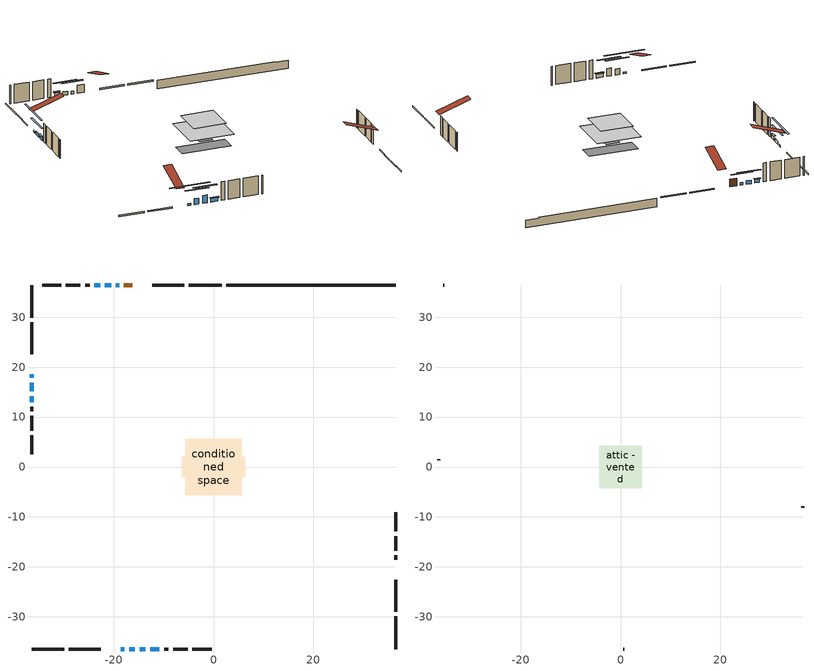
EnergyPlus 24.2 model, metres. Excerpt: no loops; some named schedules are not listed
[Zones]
conditioned space
 floor outside (Floor1 construction): -1.73,-1.73 -1.73,1.73 1.73,1.73 1.73,-1.73 z0.32
 floor adiabatic (AdiabaticFloorConstruction): -5.69,-5.69 -5.69,5.69 5.69,5.69 5.69,-5.69 z2.76
 floor foundation (Slab1 construction): -6.37,-2.1 -6.37,2.1 6.37,2.1 6.37,-2.1 z-1.88
 wall outside (RimJoist1 construction): 1.63,36.46 -4.96,36.46 / -36.46,-36.46 -29.87,-36.46 / -36.46,36.46 -36.46,29.87 / 36.46,-36.46 36.46,-29.87 z0.32:0.62
 wall outside (RimJoist2 construction): -5.89,36.46 -12.24,36.46 / -28.94,-36.46 -22.59,-36.46 / -36.46,28.94 -36.46,22.59 / 36.46,-28.94 36.46,-22.59 z0.32:0.62
 wall outside (AdiabaticWallConstruction 1): -16.26,36.46 -17.99,36.46 z0.32:2.35
 wall outside (AdiabaticWallConstruction): -18.92,36.46 -19.59,36.46 z0.32:0.99; -18.57,-36.46 -17.83,-36.46 / -36.46,18.57 -36.46,17.83 z0.32:0.78; -16.9,-36.46 -15.73,-36.46 z0.32:1.85; -14.8,-36.46 -13.62,-36.46 z0.32:2.32; -36.46,16.9 -36.46,15.14 z0.32:1.2; -20.51,36.46 -21.74,36.46 / -22.67,36.46 -23.91,36.46 z0.32:1.24; -12.69,-36.46 -10.84,-36.46 / -36.46,14.21 -36.46,12.97 z0.32:1.26
 wall outside (Wall1 construction): -24.83,36.46 -25.71,36.46 / -9.91,-36.46 -9.03,-36.46 / -36.46,12.04 -36.46,11.16 / 36.46,-18.57 36.46,-17.69 z0.32:5.2
 wall outside (Wall2 construction): -26.64,36.46 -29.58,36.46 / -8.1,-36.46 -5.16,-36.46 / -36.46,10.23 -36.46,7.29 / 36.46,-16.76 36.46,-13.82 z0.32:5.2
 wall outside (Wall3 construction): -30.51,36.46 -34.35,36.46 / -4.23,-36.46 -0.4,-36.46 / -36.46,6.36 -36.46,2.52 / 36.46,-12.89 36.46,-9.06 z0.32:5.2
 wall foundation (FoundationWall1 construction): 2.55,36.46,-1.88 2.55,36.46,0.32 33.07,36.46,0.32 33.07,36.46,0.12 36.46,36.46,0.12 36.46,36.46,-1.88
 window (WindowConstruction): -18.92,36.46 -19.58,36.46 z0.32:0.99
 window (WindowConstruction 8): -18.57,-36.46 -17.83,-36.46 z0.32:0.78
 window (WindowConstruction 9): -36.46,18.57 -36.46,17.83 z0.32:0.78
 window (WindowConstruction 1): -16.9,-36.46 -15.73,-36.46 z0.32:1.85
 window (WindowConstruction 2): -14.8,-36.46 -13.62,-36.46 z0.32:2.32
 window (WindowConstruction 3): -36.46,16.9 -36.46,15.14 z0.32:1.2
 window (WindowConstruction 4): -20.51,36.46 -21.74,36.46 z0.32:1.24
 window (WindowConstruction 5): -22.67,36.46 -23.9,36.46 z0.32:1.24
 window (WindowConstruction 6): -12.69,-36.46 -10.84,-36.46 z0.32:1.26
 window (WindowConstruction 7): -36.46,14.21 -36.46,12.97 z0.32:1.26
 door (Door): -16.26,36.46 -17.99,36.46 z0.32:2.35
 ceiling adiabatic (AdiabaticFloorConstruction): 5.69,-5.69 5.69,5.69 -5.69,5.69 -5.69,-5.69 z2.76
attic - vented
 floor to conditioned space (Floor2 construction Reversed): -4.21,-4.21 -4.21,4.21 4.21,4.21 4.21,-4.21 z5.2
 wall outside (Wall4 construction): -35.28,36.46 -35.53,36.46 / 0.53,-36.46 0.78,-36.46 / -36.46,1.6 -36.46,1.35 / 36.46,-8.13 36.46,-7.88 z0.32:5.2
 roof outside (Roof1 construction): -15.33,36.46,5.2 -15.33,28.26,7.93 -13.17,28.26,7.93 -13.17,36.46,5.2; -19.5,-36.46,5.2 -19.5,-28.26,7.93 -21.66,-28.26,7.93 -21.66,-36.46,5.2; -36.46,19.5,5.2 -28.26,19.5,7.93 -28.26,21.66,7.93 -36.46,21.66,5.2; 36.46,-19.5,5.2 28.26,-19.5,7.93 28.26,-21.66,7.93 36.46,-21.66,5.2
shading: -22.06,36.46 -16.44,36.46 -16.44,36.87 -22.06,36.87 z3.47; -12.95,-36.46 -23.45,-36.46 -23.45,-36.87 -12.95,-36.87 z5.66; -36.46,12.95 -36.46,23.45 -36.87,23.45 -36.87,12.95 z5.66; -13.25,-36.46 -19.38,-36.46 -19.38,-36.87 -13.25,-36.87 z4.33; -11.14,-36.46 -17.28,-36.46 -17.28,-36.87 -11.14,-36.87 z4.8; -36.46,12.66 -36.46,19.38 -36.87,19.38 -36.87,12.66 z3.68; -24.22,36.46 -18.03,36.46 -18.03,36.87 -24.22,36.87 z3.72; -24.11,36.46 -22.47,36.46 -22.47,36.87 -24.11,36.87 z1.44; -10.64,-36.46 -12.89,-36.46 -12.89,-36.87 -10.64,-36.87 z1.46; -36.46,12.77 -36.46,14.41 -36.87,14.41 -36.87,12.77 z1.46
[Building]
Building 1: Terrain=Suburbs
[Site:Location]
Toronto City Centre_ON: Latitude {deg}=43.63; Longitude {deg}=-79.39; Time Zone {hr}=-5; Elevation {m}=77; Keep Site Location Information=Yes
[Site:GroundTemperature:Shallow]
5.01852, 3.26908, 3.12898, 3.95918, 7.29196, 10.6092, 13.4851, 15.3069, 15.4617, 13.9799, 11.1774, 7.9619
[Site:WaterMainsTemperature]
Calculation Method=Schedule; Temperature Schedule=mains temperature schedule
[Material] Roughness=Rough; Thermal Absorptance=0.9
Name | Thickness {m} | Conductivity {W/m-K} | Density {kg/m3} | Specific Heat {J/kg-K} | Solar Absorptance | Visible Absorptance
asphalt or fiberglass shingles | 0.00635 | 0.162714 | 1121.4 | 1465.45 | 0.4 | 0.4
ceiling stud and cavity | 0.1397 | 0.0798965 | 65.682 | 1177.47 | 0.7 | 0.7
concrete 4.0 in. | 0.1016 | 1.803125 | 2242.8 | 837.4 | 0.7 | 0.7
concrete 8.0 in. | 0.2032 | 1.803125 | 2242.8 | 837.4 | 0.7 | 0.7
door material | 0.04445 | 0.053851 | 512.64 | 1214.23 | 0.7 | 0.7
exterior vertical ins | 0.0298413 | 0.029427 | 32.04 | 1214.23 | 0.7 | 0.7
floor covering | 0.0127 | 0.0433444 | 54.468 | 1339.84 | 0.6 | 0.6
floor rigid ins | 0.051816 | 0.029427 | 32.04 | 1214.23 | 0.7 | 0.7
floor rigid ins 1; wall rigid ins | 0.512978 | 0.029427 | 32.04 | 1214.23 | 0.7 | 0.7
floor stud and cavity | 0.1397 | 0.353874 | 92.3553 | 1139.71 | 0.7 | 0.7
floor stud and cavity 1 | 0.1397 | 1.75129 | 37.0049 | 1207.88 | 0.7 | 0.7
furniture material conditioned space 1 | 0.1524 | 0.115458 | 640.8 | 1214.23 | 0.6 | 0.6
gypsum board | 0.0127 | 0.160291 | 801 | 837.4 | 0.6 | 0.6
gypsum board 1 | 0.0127 | 0.160291 | 801 | 837.4 | 0.7 | 0.7
osb sheathing 0.5 in. | 0.0127 | 0.115458 | 512.64 | 1214.23 | 0.7 | 0.7
osb sheathing 0.75 in. | 0.01905 | 0.115458 | 512.64 | 1214.23 | 0.7 | 0.7
osb sheathing 2.0 in. | 0.0508 | 0.115458 | 512.64 | 1214.23 | 0.7 | 0.7
rim joist stud and cavity | 0.0508 | 0.0451784 | 125.044 | 1163.47 | 0.6 | 0.6
rim joist stud and cavity 1 | 0.0508 | 0.0278857 | 125.044 | 1163.47 | 0.6 | 0.6
wall stud and cavity | 0.1397 | 0.0823012 | 139.0536 | 1170.24 | 0.7 | 0.7
wall stud and cavity 1 | 0.1397 | 0.0777065 | 139.0536 | 1170.24 | 0.7 | 0.7
wall stud and cavity 2 | 0.1397 | 0.0772525 | 139.0536 | 1170.24 | 0.7 | 0.7
wall stud and cavity 3 | 0.0889 | 6.9971 | 50.32683 | 1063.81 | 0.6 | 0.6
wall stud and cavity 4 | 0.0889 | 0.380278 | 52.3479 | 1209.89 | 0.7 | 0.7
wall stud and cavity 5 | 0.0889 | 0.391764 | 83.0341 | 1211.67 | 0.7 | 0.7
wood siding | 0.0254 | 0.102417 | 544.68 | 1172.36 | 0.4 | 0.4
wood siding 1 | 0.00254 | 0.102417 | 544.68 | 1172.36 | 0.4 | 0.4
wood siding 2; wood siding 3; wood siding 4 | 0.0254 | 0.102417 | 544.68 | 1172.36 | 0.7 | 0.7
[WindowMaterial:SimpleGlazingSystem]
Name | U-Factor {W/m2-K} | Solar Heat Gain Coefficient
WindowMaterial | 2.989467 | 0.59
WindowMaterial 1 | 2.912814 | 0.67
WindowMaterial 2 | 3.0048 | 0.56
WindowMaterial 3 | 2.95483 | 0.63
WindowMaterial 4 | 2.93496 | 0.65
WindowMaterial 5 | 2.91963 | 0.67
WindowMaterial 6 | 2.93325 | 0.65
WindowMaterial 7 | 4.58044 | 0.63
WindowMaterial 8 | 2.742474 | 0.56
[Construction]
AdiabaticFloorConstruction: floor stud and cavity 1, floor rigid ins 1, osb sheathing 0.75 in., floor covering
AdiabaticWallConstruction: wood siding 3, wall rigid ins, wall stud and cavity 4, gypsum board
AdiabaticWallConstruction 1: wood siding 4, wall rigid ins, wall stud and cavity 4, gypsum board
Door: door material
Floor1 construction: floor stud and cavity, floor rigid ins, osb sheathing 0.75 in., floor covering
Floor2 construction Reversed: gypsum board, ceiling stud and cavity
FoundationWall1 construction: concrete 8.0 in., gypsum board 1
furniture construction conditioned space 1: furniture material conditioned space 1
PartitionWallConstruction: gypsum board, wall stud and cavity 5, gypsum board
RimJoist1 construction: wood siding 2, osb sheathing 2.0 in., rim joist stud and cavity
RimJoist2 construction: wood siding 2, osb sheathing 2.0 in., rim joist stud and cavity 1
Roof1 construction: asphalt or fiberglass shingles
Slab1 construction: concrete 4.0 in.
Wall1 construction: wood siding, osb sheathing 0.5 in., wall stud and cavity, gypsum board
Wall2 construction: wood siding, osb sheathing 0.5 in., wall stud and cavity 1, gypsum board
Wall3 construction: wood siding, osb sheathing 0.5 in., wall stud and cavity 2, gypsum board
Wall4 construction: wood siding 1, wall stud and cavity 3
WindowConstruction: WindowMaterial
WindowConstruction 1: WindowMaterial 1
WindowConstruction 2: WindowMaterial 2
WindowConstruction 3: WindowMaterial 3
WindowConstruction 4; WindowConstruction 5: WindowMaterial 4
WindowConstruction 6: WindowMaterial 5
WindowConstruction 7: WindowMaterial 6
WindowConstruction 8: WindowMaterial 7
WindowConstruction 9: WindowMaterial 8
[Zone] Multiplier=1; Part of Total Floor Area=Yes
Name | Volume {m3}
attic - vented | 31.3978
conditioned space | 449.2
[Space]
Name | Zone | Volume {m3}
attic - vented 1 | attic - vented | 31.3978
conditioned space 1 | conditioned space | 449.2
[ZoneInfiltration:EffectiveLeakageArea]
infil attic - vented 1: Zone or Space=attic - vented 1; Schedule=Always On Discrete; Effective Air Leakage Area {cm2}=2981.05; Stack Coefficient=0.000529092; Wind Coefficient=1.55412e-05
[ZoneMixing]
whole house fan mix: Zone or Space=attic - vented; Schedule=Always On Continuous; Design Flow Rate Calculation Method=Flow/Zone; Design Flow Rate {m3/s}=0; Source Zone or Space=conditioned space
[SurfaceProperty:ExposedFoundationPerimeter]
Slab1: Exposed Perimeter Calculation Method=TotalExposedPerimeter; Total Exposed Perimeter {m}=33.901
[InternalMass] Zone or ZoneList=conditioned space; Space or SpaceList=conditioned space 1
Name | Construction | Surface Area {m2}
furniture mass conditioned space 1 | furniture construction conditioned space 1 | 78.08
partition wall mass | PartitionWallConstruction | 195.2
[Lights]
interior lighting: Zone or ZoneList or Space or SpaceList=conditioned space 1; Schedule=interior lighting schedule; Design Level Calculation Method=LightingLevel; Lighting Level {W}=343.2; Return Air Fraction=0; Fraction Radiant=0.6; Fraction Visible=0.2; Fraction Replaceable=1
[People]
occupants: Zone or ZoneList or Space or SpaceList=conditioned space 1; Number of People Schedule=occupants schedule; Number of People Calculation Method=People; Number of People=3; Fraction Radiant=0.314171; Sensible Heat Fraction=0.56303; Activity Level Schedule=occupants activity schedule; Carbon Dioxide Generation Rate {m3/s-W}=0; Enable ASHRAE 55 Comfort Warnings=No; Mean Radiant Temperature Calculation Type=EnclosureAveraged
[ElectricEquipment] Zone or ZoneList or Space or SpaceList=conditioned space 1; Design Level Calculation Method=EquipmentLevel
Name | Schedule | Design Level {W} | Fraction Latent | Fraction Radiant | Fraction Lost
clothes dryer | clothes dryer schedule | 140.772 | 0.015 | 0.081 | 0.85
clothes washer | clothes washer schedule | 32.1985 | 0.03 | 0.162 | 0.7
cooking range | cooking range schedule | 215.147 | 0.08 | 0.432 | 0.2
dishwasher | dishwasher schedule | 66.8632 | 0.3 | 0.18 | 0.4
fridge | fridge schedule | 72.9452 | 0 | 0.6 | 0
mech vent bath fan 0 | mech vent bath fan 0 schedule | 50.2 | 0 | 0 | 1
mech vent bath fan 1 | mech vent bath fan 1 schedule | 50.2 | 0 | 0 | 1
mech vent house fan | mech vent house fan schedule | 0 | 0 | 0 | 1
mech vent house fan cfis | mech vent house fan cfis schedule | 0 | 0 | 0 | 0
mech vent range fan 0 | mech vent range fan 0 schedule | 57 | 0 | 0 | 1
misc plug loads | misc plug loads schedule | 494.7 | 0.045 | 0.513 | 0.1
whole house fan | Always On Discrete | 0 | 0 | 0 | 1
[OtherEquipment] Zone or ZoneList or Space or SpaceList=conditioned space 1; Design Level Calculation Method=EquipmentLevel
Name | Fuel Type | Schedule | Design Level {W} | Fraction Latent | Fraction Radiant | Fraction Lost
clothes dryer 1 | Electricity | clothes dryer schedule | 0 | 0.015 | 0.081 | 0.85
cooking range 1 | Electricity | cooking range schedule | 0 | 0.08 | 0.432 | 0.2
general water use latent | None | general water use schedule | 62.594 | 1 | 0 | 0
general water use sensible | None | general water use schedule | -61.6891 | 0 | 0.6 | 0
mech vent house fan latent load | None | Always On Discrete | 0 | 1 | 0 | 0
mech vent house fan sensible load | None | Always On Discrete | 0 | 0 | 0 | 0
water heater energy adjustment1 | NaturalGas | Always On Discrete | 0.01 | 0 | 0 | 1
[ZoneInfiltration:DesignFlowRate] Zone or ZoneList or Space or SpaceList=conditioned space 1; Schedule=Always On Discrete; Design Flow Rate Calculation Method=Flow/Zone; Design Flow Rate {m3/s}=0
infil flow; natural vent flow; whole house fan flow
[AvailabilityManager:Scheduled]
central ac and furnace airloop Availability Manager: Schedule=Always On Discrete
[Foundation:Kiva]
Foundation Kiva 1: Initial Indoor Air Temperature {C}=18; Wall Height Above Grade {m}=0.319979; Wall Depth Below Slab {m}=0.2032; Custom Block Material Name 1=exterior vertical ins; Custom Block Depth 1 {m}=2.19999; Custom Block X Position 1 {m}=0.2159; Custom Block Z Position 1 {m}=0
[Foundation:Kiva:Settings]
Soil Conductivity {W/m-K}=0.849921; Soil Density {kg/m3}=1842.3; Soil Specific Heat {J/kg-K}=418.7; Ground Solar Absorptivity=0.9; Ground Thermal Absorptivity=0.9; Ground Surface Roughness {m}=0.03; Far-Field Width {m}=40; Deep-Ground Boundary Condition=ZeroFlux; Deep-Ground Depth {m}=40; Minimum Cell Dimension {m}=0.2; Maximum Cell Growth Coefficient=3; Simulation Timestep=Timestep
[Exterior:Lights]
exterior lighting: Schedule=exterior lighting schedule; Design Level {W}=75.6
[EnergyManagementSystem:GlobalVariable]
central_ac_and_furnace_airloop_Fan_RTF
infil_program_Qfan
infil_program_Qinf
natural_vent_program_Qnv
natural_vent_program_Qwhf
[EnergyManagementSystem:Sensor]
Name | Output:Variable or Output:Meter Index Key | Output:Variable or Output:Meter
airflow_gain | infil flow | Infiltration Sensible Heat Gain Energy
airflow_gain_1 | natural vent flow | Infiltration Sensible Heat Gain Energy
airflow_gain_2 | whole house fan flow | Infiltration Sensible Heat Gain Energy
airflow_loss | infil flow | Infiltration Sensible Heat Loss Energy
airflow_loss_1 | natural vent flow | Infiltration Sensible Heat Loss Energy
airflow_loss_2 | whole house fan flow | Infiltration Sensible Heat Loss Energy
clg_load_cond |  | Cooling:EnergyTransfer:Zone:CONDITIONED SPACE
clg_sp_s; clg_sp_s_1 | cooling setpoint | Schedule Value
clothes_dryer_exhaust_0_sch_s | clothes dryer exhaust 0 schedule | Schedule Value
cool_season | cooling season schedule | Schedule Value
htg_load_cond |  | Heating:EnergyTransfer:Zone:CONDITIONED SPACE
htg_sp_s; htg_sp_s_1 | heating setpoint | Schedule Value
ig_ee_conv | clothes dryer | Electric Equipment Convective Heating Energy
ig_ee_conv_2 | cooking range | Electric Equipment Convective Heating Energy
ig_ee_conv_4 | fridge | Electric Equipment Convective Heating Energy
ig_ee_conv_5 | misc plug loads | Electric Equipment Convective Heating Energy
ig_ee_conv_6 | whole house fan | Electric Equipment Convective Heating Energy
ig_ee_rad | clothes dryer | Electric Equipment Radiant Heating Energy
ig_ee_rad_2 | cooking range | Electric Equipment Radiant Heating Energy
ig_ee_rad_4 | fridge | Electric Equipment Radiant Heating Energy
ig_ee_rad_5 | misc plug loads | Electric Equipment Radiant Heating Energy
ig_ee_rad_6 | whole house fan | Electric Equipment Radiant Heating Energy
ig_lgt_conv | interior lighting | Lights Convective Heating Energy
ig_lgt_rad | interior lighting | Lights Radiant Heating Energy
ig_lgt_vis | interior lighting | Lights Visible Radiation Heating Energy
ig_oe_conv | clothes dryer 1 | Other Equipment Convective Heating Energy
ig_oe_conv_1 | cooking range 1 | Other Equipment Convective Heating Energy
ig_oe_conv_2 | general water use latent | Other Equipment Convective Heating Energy
ig_oe_conv_3 | general water use sensible | Other Equipment Convective Heating Energy
ig_oe_conv_4 | water heater energy adjustment1 | Other Equipment Convective Heating Energy
ig_oe_rad | clothes dryer 1 | Other Equipment Radiant Heating Energy
ig_oe_rad_1 | cooking range 1 | Other Equipment Radiant Heating Energy
ig_oe_rad_2 | general water use latent | Other Equipment Radiant Heating Energy
ig_oe_rad_3 | general water use sensible | Other Equipment Radiant Heating Energy
ig_oe_rad_4 | water heater energy adjustment1 | Other Equipment Radiant Heating Energy
ig_ppl_conv | occupants | People Convective Heating Energy
ig_ppl_rad | occupants | People Radiant Heating Energy
im_conv | furniture mass conditioned space 1 | Surface Inside Face Convection Heat Gain Energy
im_conv_1 | partition wall mass | Surface Inside Face Convection Heat Gain Energy
im_ig | furniture mass conditioned space 1 | Surface Inside Face Internal Gains Radiation Heat Gain Energy
im_ig_1 | partition wall mass | Surface Inside Face Internal Gains Radiation Heat Gain Energy
im_lgt | furniture mass conditioned space 1 | Surface Inside Face Lights Radiation Heat Gain Energy
im_lgt_1 | partition wall mass | Surface Inside Face Lights Radiation Heat Gain Energy
im_sol | furniture mass conditioned space 1 | Surface Inside Face Solar Radiation Heat Gain Energy
im_sol_1 | partition wall mass | Surface Inside Face Solar Radiation Heat Gain Energy
im_surf | furniture mass conditioned space 1 | Surface Inside Face Net Surface Thermal Radiation Heat Gain Energy
im_surf_1 | partition wall mass | Surface Inside Face Net Surface Thermal Radiation Heat Gain Energy
mech_vent_bath_fan_0_sch_s | mech vent bath fan 0 schedule | Schedule Value
mech_vent_bath_fan_1_sch_s | mech vent bath fan 1 schedule | Schedule Value
mech_vent_range_fan_0_sch_s | mech vent range fan 0 schedule | Schedule Value
mv_conv | mech vent bath fan 0 | Electric Equipment Convective Heating Energy
mv_conv_1 | mech vent bath fan 1 | Electric Equipment Convective Heating Energy
mv_conv_2 | mech vent house fan | Electric Equipment Convective Heating Energy
mv_conv_3 | mech vent house fan cfis | Electric Equipment Convective Heating Energy
mv_conv_4 | mech vent range fan 0 | Electric Equipment Convective Heating Energy
mv_conv_5 | mech vent house fan latent load | Other Equipment Convective Heating Energy
mv_conv_6 | mech vent house fan sensible load | Other Equipment Convective Heating Energy
mv_rad | mech vent bath fan 0 | Electric Equipment Radiant Heating Energy
mv_rad_1 | mech vent bath fan 1 | Electric Equipment Radiant Heating Energy
mv_rad_2 | mech vent house fan | Electric Equipment Radiant Heating Energy
mv_rad_3 | mech vent house fan cfis | Electric Equipment Radiant Heating Energy
mv_rad_4 | mech vent range fan 0 | Electric Equipment Radiant Heating Energy
mv_rad_5 | mech vent house fan latent load | Other Equipment Radiant Heating Energy
mv_rad_6 | mech vent house fan sensible load | Other Equipment Radiant Heating Energy
natural_vent_s | natural vent schedule | Schedule Value
out_pb_s |  | Site Outdoor Air Barometric Pressure
out_wt_s |  | Site Outdoor Air Humidity Ratio
site_vw_s |  | Site Wind Speed
ss_back_out | Window1 | Surface Window Shortwave from Zone Back Out Window Heat Transfer Rate
ss_back_out_1 | Window10 | Surface Window Shortwave from Zone Back Out Window Heat Transfer Rate
ss_back_out_2 | Window11 | Surface Window Shortwave from Zone Back Out Window Heat Transfer Rate
ss_back_out_3 | Window2 | Surface Window Shortwave from Zone Back Out Window Heat Transfer Rate
ss_back_out_4 | Window3 | Surface Window Shortwave from Zone Back Out Window Heat Transfer Rate
ss_back_out_5 | Window4 | Surface Window Shortwave from Zone Back Out Window Heat Transfer Rate
ss_back_out_6 | Window6 | Surface Window Shortwave from Zone Back Out Window Heat Transfer Rate
ss_back_out_7 | Window7 | Surface Window Shortwave from Zone Back Out Window Heat Transfer Rate
ss_back_out_8 | Window8 | Surface Window Shortwave from Zone Back Out Window Heat Transfer Rate
ss_back_out_9 | Window9 | Surface Window Shortwave from Zone Back Out Window Heat Transfer Rate
ss_conv | Door1 | Surface Inside Face Convection Heat Gain Energy
ss_conv_1 | Window1 | Surface Inside Face Convection Heat Gain Energy
ss_conv_10 | Window9 | Surface Inside Face Convection Heat Gain Energy
ss_conv_2 | Window10 | Surface Inside Face Convection Heat Gain Energy
ss_conv_3 | Window11 | Surface Inside Face Convection Heat Gain Energy
ss_conv_4 | Window2 | Surface Inside Face Convection Heat Gain Energy
ss_conv_5 | Window3 | Surface Inside Face Convection Heat Gain Energy
ss_conv_6 | Window4 | Surface Inside Face Convection Heat Gain Energy
ss_conv_7 | Window6 | Surface Inside Face Convection Heat Gain Energy
ss_conv_8 | Window7 | Surface Inside Face Convection Heat Gain Energy
ss_conv_9 | Window8 | Surface Inside Face Convection Heat Gain Energy
ss_ig | Door1 | Surface Inside Face Internal Gains Radiation Heat Gain Energy
ss_ig_1 | Window1 | Surface Inside Face Internal Gains Radiation Heat Gain Energy
ss_ig_10 | Window9 | Surface Inside Face Internal Gains Radiation Heat Gain Energy
ss_ig_2 | Window10 | Surface Inside Face Internal Gains Radiation Heat Gain Energy
ss_ig_3 | Window11 | Surface Inside Face Internal Gains Radiation Heat Gain Energy
ss_ig_4 | Window2 | Surface Inside Face Internal Gains Radiation Heat Gain Energy
ss_ig_5 | Window3 | Surface Inside Face Internal Gains Radiation Heat Gain Energy
ss_ig_6 | Window4 | Surface Inside Face Internal Gains Radiation Heat Gain Energy
ss_ig_7 | Window6 | Surface Inside Face Internal Gains Radiation Heat Gain Energy
ss_ig_8 | Window7 | Surface Inside Face Internal Gains Radiation Heat Gain Energy
ss_ig_9 | Window8 | Surface Inside Face Internal Gains Radiation Heat Gain Energy
ss_lgt | Door1 | Surface Inside Face Lights Radiation Heat Gain Energy
ss_sol | Door1 | Surface Inside Face Solar Radiation Heat Gain Energy
ss_surf | Door1 | Surface Inside Face Net Surface Thermal Radiation Heat Gain Energy
ss_surf_1 | Window1 | Surface Inside Face Net Surface Thermal Radiation Heat Gain Energy
ss_surf_10 | Window9 | Surface Inside Face Net Surface Thermal Radiation Heat Gain Energy
ss_surf_2 | Window10 | Surface Inside Face Net Surface Thermal Radiation Heat Gain Energy
ss_surf_3 | Window11 | Surface Inside Face Net Surface Thermal Radiation Heat Gain Energy
ss_surf_4 | Window2 | Surface Inside Face Net Surface Thermal Radiation Heat Gain Energy
ss_surf_5 | Window3 | Surface Inside Face Net Surface Thermal Radiation Heat Gain Energy
ss_surf_6 | Window4 | Surface Inside Face Net Surface Thermal Radiation Heat Gain Energy
ss_surf_7 | Window6 | Surface Inside Face Net Surface Thermal Radiation Heat Gain Energy
ss_surf_8 | Window7 | Surface Inside Face Net Surface Thermal Radiation Heat Gain Energy
ss_surf_9 | Window8 | Surface Inside Face Net Surface Thermal Radiation Heat Gain Energy
ss_trans_in | Window1 | Surface Window Transmitted Solar Radiation Rate
ss_trans_in_1 | Window10 | Surface Window Transmitted Solar Radiation Rate
ss_trans_in_2 | Window11 | Surface Window Transmitted Solar Radiation Rate
ss_trans_in_3 | Window2 | Surface Window Transmitted Solar Radiation Rate
ss_trans_in_4 | Window3 | Surface Window Transmitted Solar Radiation Rate
ss_trans_in_5 | Window4 | Surface Window Transmitted Solar Radiation Rate
ss_trans_in_6 | Window6 | Surface Window Transmitted Solar Radiation Rate
ss_trans_in_7 | Window7 | Surface Window Transmitted Solar Radiation Rate
ss_trans_in_8 | Window8 | Surface Window Transmitted Solar Radiation Rate
ss_trans_in_9 | Window9 | Surface Window Transmitted Solar Radiation Rate
ss_trans_out | Window1 | Surface Inside Face Initial Transmitted Diffuse Transmitted Out Window Solar Radiation Rate
ss_trans_out_1 | Window10 | Surface Inside Face Initial Transmitted Diffuse Transmitted Out Window Solar Radiation Rate
ss_trans_out_2 | Window11 | Surface Inside Face Initial Transmitted Diffuse Transmitted Out Window Solar Radiation Rate
ss_trans_out_3 | Window2 | Surface Inside Face Initial Transmitted Diffuse Transmitted Out Window Solar Radiation Rate
ss_trans_out_4 | Window3 | Surface Inside Face Initial Transmitted Diffuse Transmitted Out Window Solar Radiation Rate
ss_trans_out_5 | Window4 | Surface Inside Face Initial Transmitted Diffuse Transmitted Out Window Solar Radiation Rate
ss_trans_out_6 | Window6 | Surface Inside Face Initial Transmitted Diffuse Transmitted Out Window Solar Radiation Rate
ss_trans_out_7 | Window7 | Surface Inside Face Initial Transmitted Diffuse Transmitted Out Window Solar Radiation Rate
ss_trans_out_8 | Window8 | Surface Inside Face Initial Transmitted Diffuse Transmitted Out Window Solar Radiation Rate
ss_trans_out_9 | Window9 | Surface Inside Face Initial Transmitted Diffuse Transmitted Out Window Solar Radiation Rate
s_conv | Floor1 | Surface Inside Face Convection Heat Gain Energy
s_conv_1 | Floor2 | Surface Inside Face Convection Heat Gain Energy
s_conv_10 | RimJoist2:180 | Surface Inside Face Convection Heat Gain Energy
s_conv_11 | RimJoist2:270 | Surface Inside Face Convection Heat Gain Energy
s_conv_12 | RimJoist2:90 | Surface Inside Face Convection Heat Gain Energy
s_conv_13 | Slab1 | Surface Inside Face Convection Heat Gain Energy
